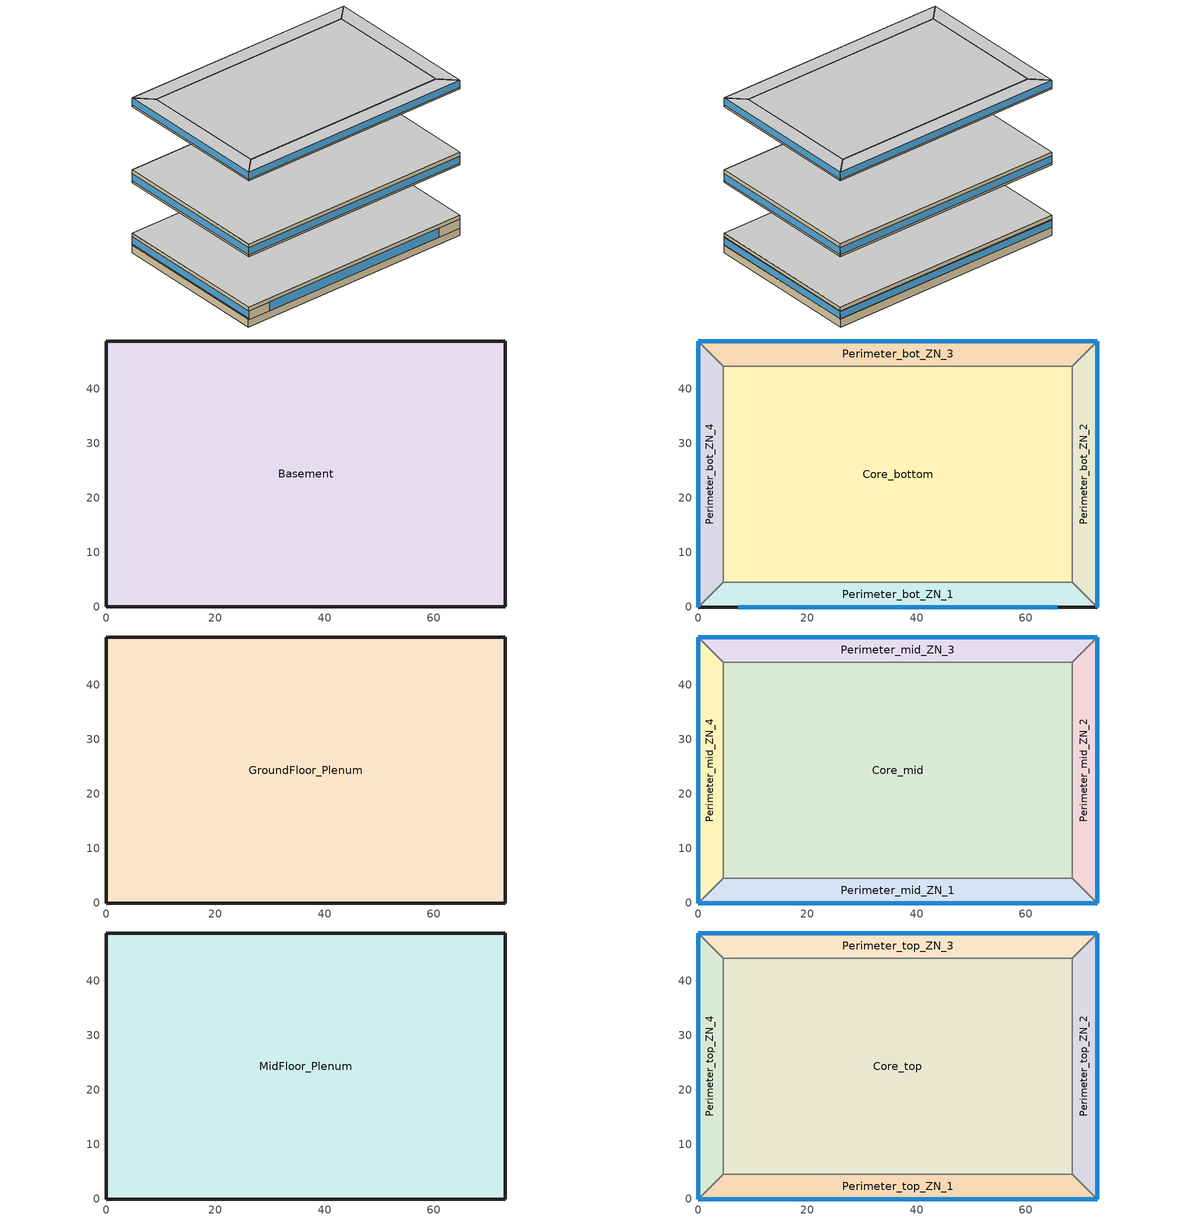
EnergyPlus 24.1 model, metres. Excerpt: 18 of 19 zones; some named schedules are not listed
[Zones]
Basement
 floor ground (ext-slab): 73.11,48.78 73.11,0.04 0,0.04 0,48.78 z-2.24
 wall ground (Underground Wall Non-res): 73.11,0.04 73.11,48.78 0,48.78 0,0.04 73.11,0.04 z-2.24:0.2
Core_bottom
 floor to Basement (INT-FLOOR-TOPSIDE): 68.53,44.16 68.53,4.57 4.57,4.57 4.57,44.16 z0
 wall to Perimeter_bot_ZN_2 (int-walls): 68.53,4.57 68.53,44.16 z0:2.74
 wall to Perimeter_bot_ZN_3 (int-walls): 68.53,44.16 4.57,44.16 z0:2.74
 wall to Perimeter_bot_ZN_1 (int-walls): 4.57,4.57 68.53,4.57 z0:2.74
 wall to Perimeter_bot_ZN_4 (int-walls): 4.57,44.16 4.57,4.57 z0:2.74
Perimeter_bot_ZN_1
 floor to Basement (INT-FLOOR-TOPSIDE): 68.53,4.57 73.11,0 0,0 4.57,4.57 z0
 wall outside (Steel Frame Non-res Ext Wall): 0,0 73.11,0 z0:2.74
 wall to Perimeter_bot_ZN_2 (int-walls): 73.11,0 68.53,4.57 z0:2.74
 wall to Perimeter_bot_ZN_4 (int-walls): 4.57,4.57 0,0 z0:2.74
 window (Window Non-res Fixed): 7.31,0 65.8,0 z0:2.74
Perimeter_bot_ZN_2
 floor to Basement (INT-FLOOR-TOPSIDE): 73.11,48.74 73.11,0 68.53,4.57 68.53,44.16 z0
 wall outside (Steel Frame Non-res Ext Wall): 73.11,0 73.11,48.74 z0:2.74
 wall to Perimeter_bot_ZN_3 (int-walls): 73.11,48.74 68.53,44.16 z0:2.74
 window (Window Non-res Fixed): 73.11,0 73.11,48.74 z0.27:2.47
Perimeter_bot_ZN_3
 floor to Basement (INT-FLOOR-TOPSIDE): 73.11,48.74 68.53,44.16 4.57,44.16 0,48.74 z0
 wall outside (Steel Frame Non-res Ext Wall): 73.11,48.74 0,48.74 z0:2.74
 wall to Perimeter_bot_ZN_4 (int-walls): 0,48.74 4.57,44.16 z0:2.74
 window (Window Non-res Fixed): 73.11,48.74 0,48.74 z0.27:2.47
Perimeter_bot_ZN_4
 floor to Basement (INT-FLOOR-TOPSIDE): 0,48.74 4.57,44.16 4.57,4.57 0,0 z0
 wall outside (Steel Frame Non-res Ext Wall): 0,48.74 0,0 z0:2.74
 window (Window Non-res Fixed): 0,48.74 0,0 z0.55:2.74
GroundFloor_Plenum
 floor to Perimeter_bot_ZN_1 (DropCeiling): 68.53,4.57 73.11,0 0,0 4.57,4.57 z2.74
 floor to Perimeter_bot_ZN_2 (DropCeiling): 73.11,48.74 73.11,0 68.53,4.57 68.53,44.16 z2.74
 floor to Perimeter_bot_ZN_3 (DropCeiling): 73.11,48.74 68.53,44.16 4.57,44.16 0,48.74 z2.74
 floor to Perimeter_bot_ZN_4 (DropCeiling): 0,48.74 4.57,44.16 4.57,4.57 0,0 z2.74
 floor to Core_bottom (DropCeiling): 68.53,44.16 68.53,4.57 4.57,4.57 4.57,44.16 z2.74
 wall outside (Steel Frame Non-res Ext Wall): 73.11,0 73.11,48.74 0,48.74 0,0 73.11,0 z2.74:3.96
 ceiling adiabatic (INT-FLOOR-UNDERSIDE): 73.11,0 73.11,48.74 0,48.74 0,0 z3.96
Core_mid
 floor adiabatic (INT-FLOOR-TOPSIDE): 68.53,44.16 68.53,4.57 4.57,4.57 4.57,44.16 z19.82
 wall to Perimeter_mid_ZN_2 (int-walls): 68.53,4.57 68.53,44.16 z19.82:22.56
 wall to Perimeter_mid_ZN_3 (int-walls): 68.53,44.16 4.57,44.16 z19.82:22.56
 wall to Perimeter_mid_ZN_1 (int-walls): 4.57,4.57 68.53,4.57 z19.82:22.56
 wall to Perimeter_mid_ZN_4 (int-walls): 4.57,44.16 4.57,4.57 z19.82:22.56
Perimeter_mid_ZN_1
 floor adiabatic (INT-FLOOR-TOPSIDE): 68.53,4.57 73.11,0 0,0 4.57,4.57 z19.82
 wall outside (Steel Frame Non-res Ext Wall): 0,0 73.11,0 z19.82:22.56
 wall to Perimeter_mid_ZN_2 (int-walls): 73.11,0 68.53,4.57 z19.82:22.56
 wall to Perimeter_mid_ZN_4 (int-walls): 4.57,4.57 0,0 z19.82:22.56
 window (Window Non-res Fixed): 0,0 73.11,0 z20.36:22.56
Perimeter_mid_ZN_2
 floor adiabatic (INT-FLOOR-TOPSIDE): 73.11,48.74 73.11,0 68.53,4.57 68.53,44.16 z19.82
 wall outside (Steel Frame Non-res Ext Wall): 73.11,0 73.11,48.74 z19.82:22.56
 wall to Perimeter_mid_ZN_3 (int-walls): 73.11,48.74 68.53,44.16 z19.82:22.56
 window (Window Non-res Fixed): 73.11,0 73.11,48.74 z20.36:22.56
Perimeter_mid_ZN_3
 floor adiabatic (INT-FLOOR-TOPSIDE): 73.11,48.74 68.53,44.16 4.57,44.16 0,48.74 z19.82
 wall outside (Steel Frame Non-res Ext Wall): 73.11,48.74 0,48.74 z19.82:22.56
 wall to Perimeter_mid_ZN_4 (int-walls): 0,48.74 4.57,44.16 z19.82:22.56
 window (Window Non-res Fixed): 73.11,48.74 0,48.74 z20.36:22.56
Perimeter_mid_ZN_4
 floor adiabatic (INT-FLOOR-TOPSIDE): 0,48.74 4.57,44.16 4.57,4.57 0,0 z19.82
 wall outside (Steel Frame Non-res Ext Wall): 0,48.74 0,0 z19.82:22.56
 window (Window Non-res Fixed): 0,48.74 0,0 z20.36:22.56
MidFloor_Plenum
 floor to Perimeter_mid_ZN_1 (DropCeiling): 68.53,4.57 73.11,0 0,0 4.57,4.57 z22.56
 floor to Perimeter_mid_ZN_2 (DropCeiling): 73.11,48.74 73.11,0 68.53,4.57 68.53,44.16 z22.56
 floor to Perimeter_mid_ZN_3 (DropCeiling): 73.11,48.74 68.53,44.16 4.57,44.16 0,48.74 z22.56
 floor to Perimeter_mid_ZN_4 (DropCeiling): 0,48.74 4.57,44.16 4.57,4.57 0,0 z22.56
 floor to Core_mid (DropCeiling): 68.53,44.16 68.53,4.57 4.57,4.57 4.57,44.16 z22.56
 wall outside (Steel Frame Non-res Ext Wall): 73.11,0 73.11,48.74 0,48.74 0,0 73.11,0 z22.56:23.78
 ceiling adiabatic (INT-FLOOR-UNDERSIDE): 73.11,0 73.11,48.74 0,48.74 0,0 z23.78
Core_top
 floor adiabatic (INT-FLOOR-TOPSIDE): 68.53,44.16 68.53,4.57 4.57,4.57 4.57,44.16 z43.6
 wall to Perimeter_top_ZN_2 (int-walls): 68.53,4.57 68.53,44.16 z43.6:46.34
 wall to Perimeter_top_ZN_3 (int-walls): 68.53,44.16 4.57,44.16 z43.6:46.34
 wall to Perimeter_top_ZN_1 (int-walls): 4.57,4.57 68.53,4.57 z43.6:46.34
 wall to Perimeter_top_ZN_4 (int-walls): 4.57,44.16 4.57,4.57 z43.6:46.34
 ceiling to TopFloor_Plenum (DropCeiling): 68.53,4.57 68.53,44.16 4.57,44.16 4.57,4.57 z46.34
Perimeter_top_ZN_1
 floor adiabatic (INT-FLOOR-TOPSIDE): 68.53,4.57 73.11,0 0,0 4.57,4.57 z43.6
 wall outside (Steel Frame Non-res Ext Wall): 0,0 73.11,0 z43.6:46.34
 wall to Perimeter_top_ZN_2 (int-walls): 73.11,0 68.53,4.57 z43.6:46.34
 wall to Perimeter_top_ZN_4 (int-walls): 4.57,4.57 0,0 z43.6:46.34
 window (Window Non-res Fixed): 0,0 73.11,0 z44.14:46.34
 ceiling to TopFloor_Plenum (DropCeiling): 73.11,0 68.53,4.57 4.57,4.57 0,0 z46.34
Perimeter_top_ZN_2
 floor adiabatic (INT-FLOOR-TOPSIDE): 73.11,48.74 73.11,0 68.53,4.57 68.53,44.16 z43.6
 wall outside (Steel Frame Non-res Ext Wall): 73.11,0 73.11,48.74 z43.6:46.34
 wall to Perimeter_top_ZN_3 (int-walls): 73.11,48.74 68.53,44.16 z43.6:46.34
 window (Window Non-res Fixed): 73.11,0 73.11,48.74 z44.14:46.34
 ceiling to TopFloor_Plenum (DropCeiling): 73.11,0 73.11,48.74 68.53,44.16 68.53,4.57 z46.34
Perimeter_top_ZN_3
 floor adiabatic (INT-FLOOR-TOPSIDE): 73.11,48.74 68.53,44.16 4.57,44.16 0,48.74 z43.6
 wall outside (Steel Frame Non-res Ext Wall): 73.11,48.74 0,48.74 z43.6:46.34
 wall to Perimeter_top_ZN_4 (int-walls): 0,48.74 4.57,44.16 z43.6:46.34
 window (Window Non-res Fixed): 73.11,48.74 0,48.74 z44.14:46.34
 ceiling to TopFloor_Plenum (DropCeiling): 68.53,44.16 73.11,48.74 0,48.74 4.57,44.16 z46.34
Perimeter_top_ZN_4
 floor adiabatic (INT-FLOOR-TOPSIDE): 0,48.74 4.57,44.16 4.57,4.57 0,0 z43.6
 wall outside (Steel Frame Non-res Ext Wall): 0,48.74 0,0 z43.6:46.34
 window (Window Non-res Fixed): 0,48.74 0,0 z44.14:46.34
 ceiling to TopFloor_Plenum (DropCeiling): 0,0 4.57,4.57 4.57,44.16 0,48.74 z46.34
[Building]
Ref Bldg Large Office Pre1980_v1.3_5.0: North Axis=0; Terrain=City; Loads Convergence Tolerance Value=0.04; Temperature Convergence Tolerance Value=0.2; Solar Distribution=FullInteriorAndExterior; Maximum Number of Warmup Days=25; Minimum Number of Warmup Days=6
[Site:Location]
USA IL-CHICAGO-OHARE: Latitude=41.77; Longitude=-87.75; Time Zone=-6; Elevation=190
[SizingPeriod:DesignDay] Day of Month=21; DryBulb Temperature Range Modifier Type=DefaultMultipliers; Humidity Condition Type=Wetbulb; Barometric Pressure=99063; Rain Indicator=No; Snow Indicator=No; Daylight Saving Time Indicator=No; Solar Model Indicator=ASHRAEClearSky; Begin Environment Reset Mode=FullResetAtBeginEnvironment
Name | Month | Day Type | Maximum DryBulb Temperature | Daily DryBulb Temperature Range | Wetbulb or DewPoint at Maximum DryBulb | Wind Speed | Wind Direction | Sky Clearness
CHICAGO Ann Clg .4% Condns WB=>MDB | 7 | SummerDesignDay | 31.2 | 10.7 | 25.5 | 5.3 | 230 | 1
CHICAGO Ann Htg 99.6% Condns DB | 1 | WinterDesignDay | -20.6 | 0 | -20.6 | 4.9 | 270 | 0
[Site:GroundTemperature:BuildingSurface]
15, 15, 15, 15, 15, 15, 15, 15, 15, 15, 15, 15
[Material] Thermal Absorptance=0.9
Name | Roughness | Thickness | Conductivity | Density | Specific Heat | Solar Absorptance | Visible Absorptance
1/2IN Gypsum | Smooth | 0.0127 | 0.16 | 784.9 | 830 | 0.92 | 0.92
8IN CONCRETE HW | Rough | 0.3032 | 1.311 | 2240 | 836.8 | 0.7 | 0.7
HW CONCRETE; MAT-CC05 4 HW CONCRETE | Rough | 0.1016 | 1.311 | 2240 | 836.8 | 0.7 | 0.7
Std AC02 | MediumSmooth | 0.0127 | 0.057 | 288 | 1339 | 0.7 | 0.2
Std Wood 6inch | MediumSmooth | 0.15 | 0.12 | 540 | 1210 | 0.7 | 0.7
Wood Siding | MediumSmooth | 0.01 | 0.11 | 544.62 | 1210 | 0.78 | 0.78
Brick Veneer | MediumRough | 0.1016 | 0.8 | 1920 | 840 | 0.7 | 0.7
Steel Frame | MediumRough | 0.001 | 0.11 | 544.62 | 1210 | 0.7 | 0.7
[Material:NoMass]
CP02 CARPET PAD: Roughness=VeryRough; Thermal Resistance=0.2165; Thermal Absorptance=0.9; Solar Absorptance=0.7; Visible Absorptance=0.8
[WindowMaterial:SimpleGlazingSystem]
NonRes Fixed Assembly Window: UFactor=2.5; Solar Heat Gain Coefficient=0.65
[Construction]
DropCeiling: Std AC02
ext-slab: HW CONCRETE, CP02 CARPET PAD
INT-FLOOR-UNDERSIDE: CP02 CARPET PAD, MAT-CC05 4 HW CONCRETE
int-walls: 1/2IN Gypsum, 1/2IN Gypsum
InteriorFurnishings: Std Wood 6inch
Steel Frame Non-res Ext Wall: Brick Veneer, Wood Siding, Steel Frame, 1/2IN Gypsum
Underground Wall Non-res: 8IN CONCRETE HW
Window Non-res Fixed: NonRes Fixed Assembly Window
INT-FLOOR-TOPSIDE: MAT-CC05 4 HW CONCRETE, CP02 CARPET PAD
[Space]
Name | Zone
Basement Space | Basement
Core_bottom Space | Core_bottom
Core_mid Space | Core_mid
Core_top Space | Core_top
GroundFloor_Plenum Space | GroundFloor_Plenum
MidFloor_Plenum Space | MidFloor_Plenum
Perimeter_bot_ZN_1 Space | Perimeter_bot_ZN_1
Perimeter_bot_ZN_2 Space | Perimeter_bot_ZN_2
Perimeter_bot_ZN_3 Space | Perimeter_bot_ZN_3
Perimeter_bot_ZN_4 Space | Perimeter_bot_ZN_4
Perimeter_mid_ZN_1 Space | Perimeter_mid_ZN_1
Perimeter_mid_ZN_2 Space | Perimeter_mid_ZN_2
Perimeter_mid_ZN_3 Space | Perimeter_mid_ZN_3
Perimeter_mid_ZN_4 Space | Perimeter_mid_ZN_4
Perimeter_top_ZN_1 Space | Perimeter_top_ZN_1
Perimeter_top_ZN_2 Space | Perimeter_top_ZN_2
Perimeter_top_ZN_3 Space | Perimeter_top_ZN_3
Perimeter_top_ZN_4 Space | Perimeter_top_ZN_4
[Zone]
Name | Multiplier | Part of Total Floor Area
Basement; Core_bottom; Core_top; Perimeter_bot_ZN_1; Perimeter_bot_ZN_2; Perimeter_bot_ZN_3; Perimeter_bot_ZN_4; Perimeter_top_ZN_1; Perimeter_top_ZN_2; Perimeter_top_ZN_3; Perimeter_top_ZN_4 | 1 | Yes
Core_mid; Perimeter_mid_ZN_1; Perimeter_mid_ZN_2; Perimeter_mid_ZN_3; Perimeter_mid_ZN_4 | 10 | Yes
GroundFloor_Plenum | 1 | No
MidFloor_Plenum | 10 | No
[InternalMass] Construction=InteriorFurnishings
Name | Zone or ZoneList | Space or SpaceList | Surface Area
Basement Internal Mass | Basement | Basement Space | 7126.212
Core_bottom Internal Mass | Core_bottom | Core_bottom Space | 5064.65
Core_mid Internal Mass | Core_mid | Core_mid Space | 5064.65
Core_top Internal Mass | Core_top | Core_top Space | 5064.65
Perimeter_bot_ZN_1 Internal Mass | Perimeter_bot_ZN_1 | Perimeter_bot_ZN_1 Space | 626.8394
Perimeter_bot_ZN_2 Internal Mass | Perimeter_bot_ZN_2 | Perimeter_bot_ZN_2 Space | 403.9503
Perimeter_bot_ZN_3 Internal Mass | Perimeter_bot_ZN_3 | Perimeter_bot_ZN_3 Space | 626.8257
Perimeter_bot_ZN_4 Internal Mass | Perimeter_bot_ZN_4 | Perimeter_bot_ZN_4 Space | 403.9503
Perimeter_mid_ZN_1 Internal Mass | Perimeter_mid_ZN_1 | Perimeter_mid_ZN_1 Space | 626.8394
Perimeter_mid_ZN_2 Internal Mass | Perimeter_mid_ZN_2 | Perimeter_mid_ZN_2 Space | 403.9503
Perimeter_mid_ZN_3 Internal Mass | Perimeter_mid_ZN_3 | Perimeter_mid_ZN_3 Space | 626.8257
Perimeter_mid_ZN_4 Internal Mass | Perimeter_mid_ZN_4 | Perimeter_mid_ZN_4 Space | 403.9503
Perimeter_top_ZN_1 Internal Mass | Perimeter_top_ZN_1 | Perimeter_top_ZN_1 Space | 626.8394
Perimeter_top_ZN_2 Internal Mass | Perimeter_top_ZN_2 | Perimeter_top_ZN_2 Space | 403.9503
Perimeter_top_ZN_3 Internal Mass | Perimeter_top_ZN_3 | Perimeter_top_ZN_3 Space | 626.8257
Perimeter_top_ZN_4 Internal Mass | Perimeter_top_ZN_4 | Perimeter_top_ZN_4 Space | 403.9503
[People] Number of People Schedule=BLDG_OCC_SCH; Number of People Calculation Method=Area/Person; Fraction Radiant=0.3; Activity Level Schedule=ACTIVITY_SCH; Enable ASHRAE 55 Comfort Warnings=No; Mean Radiant Temperature Calculation Type=EnclosureAveraged; Work Efficiency Schedule=WORK_EFF_SCH; Clothing Insulation Schedule=CLOTHING_SCH; Air Velocity Schedule=AIR_VELO_SCH; Thermal Comfort Model 1 Type=FANGER
Name | Zone or ZoneList or Space or SpaceList | Floor Area per Person
Basement People | Basement Space | 37.16
Core_bottom People | Core_bottom Space | 18.58
Core_mid People | Core_mid Space | 18.58
Core_top People | Core_top Space | 18.58
Perimeter_bot_ZN_1 People | Perimeter_bot_ZN_1 Space | 18.58
Perimeter_bot_ZN_2 People | Perimeter_bot_ZN_2 Space | 18.58
Perimeter_bot_ZN_3 People | Perimeter_bot_ZN_3 Space | 18.58
Perimeter_bot_ZN_4 People | Perimeter_bot_ZN_4 Space | 18.58
Perimeter_mid_ZN_1 People | Perimeter_mid_ZN_1 Space | 18.58
Perimeter_mid_ZN_2 People | Perimeter_mid_ZN_2 Space | 18.58
Perimeter_mid_ZN_3 People | Perimeter_mid_ZN_3 Space | 18.58
Perimeter_mid_ZN_4 People | Perimeter_mid_ZN_4 Space | 18.58
Perimeter_top_ZN_1 People | Perimeter_top_ZN_1 Space | 18.58
Perimeter_top_ZN_2 People | Perimeter_top_ZN_2 Space | 18.58
Perimeter_top_ZN_3 People | Perimeter_top_ZN_3 Space | 18.58
Perimeter_top_ZN_4 People | Perimeter_top_ZN_4 Space | 18.58
[Lights] Schedule=BLDG_LIGHT_SCH; Design Level Calculation Method=Watts/Area; Watts per Floor Area=16.14; Return Air Fraction=0; Fraction Radiant=0.7; Fraction Visible=0.2; Fraction Replaceable=1; EndUse Subcategory=General; Return Air Fraction Calculated from Plenum Temperature=No
Name | Zone or ZoneList or Space or SpaceList
Basement_Lights | Basement Space
Core_bottom_Lights | Core_bottom Space
Core_mid_Lights | Core_mid Space
Core_top_Lights | Core_top Space
Perimeter_bot_ZN_1_Lights | Perimeter_bot_ZN_1 Space
Perimeter_bot_ZN_2_Lights | Perimeter_bot_ZN_2 Space
Perimeter_bot_ZN_3_Lights | Perimeter_bot_ZN_3 Space
Perimeter_bot_ZN_4_Lights | Perimeter_bot_ZN_4 Space
Perimeter_mid_ZN_1_Lights | Perimeter_mid_ZN_1 Space
Perimeter_mid_ZN_2_Lights | Perimeter_mid_ZN_2 Space
Perimeter_mid_ZN_3_Lights | Perimeter_mid_ZN_3 Space
Perimeter_mid_ZN_4_Lights | Perimeter_mid_ZN_4 Space
Perimeter_top_ZN_1_Lights | Perimeter_top_ZN_1 Space
Perimeter_top_ZN_2_Lights | Perimeter_top_ZN_2 Space
Perimeter_top_ZN_3_Lights | Perimeter_top_ZN_3 Space
Perimeter_top_ZN_4_Lights | Perimeter_top_ZN_4 Space
[ElectricEquipment] Schedule=BLDG_EQUIP_SCH; Design Level Calculation Method=Watts/Area; Watts per Floor Area=10.76; Fraction Latent=0; Fraction Radiant=0.5; Fraction Lost=0; EndUse Subcategory=General
Name | Zone or ZoneList or Space or SpaceList
Basement_PlugMisc_Equip | Basement Space
Core_bottom_PlugMisc_Equip | Core_bottom Space
Core_mid_PlugMisc_Equip | Core_mid Space
Core_top_PlugMisc_Equip | Core_top Space
Perimeter_bot_ZN_1_PlugMisc_Equip | Perimeter_bot_ZN_1 Space
Perimeter_bot_ZN_2_PlugMisc_Equip | Perimeter_bot_ZN_2 Space
Perimeter_bot_ZN_3_PlugMisc_Equip | Perimeter_bot_ZN_3 Space
Perimeter_bot_ZN_4_PlugMisc_Equip | Perimeter_bot_ZN_4 Space
Perimeter_mid_ZN_1_PlugMisc_Equip | Perimeter_mid_ZN_1 Space
Perimeter_mid_ZN_2_PlugMisc_Equip | Perimeter_mid_ZN_2 Space
Perimeter_mid_ZN_3_PlugMisc_Equip | Perimeter_mid_ZN_3 Space
Perimeter_mid_ZN_4_PlugMisc_Equip | Perimeter_mid_ZN_4 Space
Perimeter_top_ZN_1_PlugMisc_Equip | Perimeter_top_ZN_1 Space
Perimeter_top_ZN_2_PlugMisc_Equip | Perimeter_top_ZN_2 Space
Perimeter_top_ZN_3_PlugMisc_Equip | Perimeter_top_ZN_3 Space
Perimeter_top_ZN_4_PlugMisc_Equip | Perimeter_top_ZN_4 Space
[ZoneInfiltration:DesignFlowRate] Schedule=INFIL_QUARTER_ON_SCH; Design Flow Rate Calculation Method=AirChanges/Hour; Air Changes per Hour=0.65; Constant Term Coefficient=1; Temperature Term Coefficient=0; Velocity Term Coefficient=0; Velocity Squared Term Coefficient=0
Name | Zone or ZoneList or Space or SpaceList
GroundFloor_Plenum_Infiltration | GroundFloor_Plenum Space
MidFloor_Plenum_Infiltration | MidFloor_Plenum Space
Perimeter_bot_ZN_1_Infiltration | Perimeter_bot_ZN_1 Space
Perimeter_bot_ZN_2_Infiltration | Perimeter_bot_ZN_2 Space
Perimeter_bot_ZN_3_Infiltration | Perimeter_bot_ZN_3 Space
Perimeter_bot_ZN_4_Infiltration | Perimeter_bot_ZN_4 Space
Perimeter_mid_ZN_1_Infiltration | Perimeter_mid_ZN_1 Space
Perimeter_mid_ZN_2_Infiltration | Perimeter_mid_ZN_2 Space
Perimeter_mid_ZN_3_Infiltration | Perimeter_mid_ZN_3 Space
Perimeter_mid_ZN_4_Infiltration | Perimeter_mid_ZN_4 Space
Perimeter_top_ZN_1_Infiltration | Perimeter_top_ZN_1 Space
Perimeter_top_ZN_2_Infiltration | Perimeter_top_ZN_2 Space
Perimeter_top_ZN_3_Infiltration | Perimeter_top_ZN_3 Space
Perimeter_top_ZN_4_Infiltration | Perimeter_top_ZN_4 Space
[Exterior:Lights]
Exterior Facade Lighting: Schedule=ALWAYS_ON; Design Level=61595; Control Option=AstronomicalClock; EndUse Subcategory=Exterior Facade Lighting
[Exterior:FuelEquipment]
Elevators: Fuel Use Type=Electricity; Schedule=BLDG_ELEVATORS; Design Level=244444; EndUse Subcategory=Elevators
[Sizing:Zone] Zone Cooling Design Supply Air Temperature Input Method=SupplyAirTemperature; Zone Cooling Design Supply Air Temperature=12.8; Zone Cooling Design Supply Air Temperature Difference=11.11; Zone Heating Design Supply Air Temperature Input Method=SupplyAirTemperature; Zone Heating Design Supply Air Temperature=50; Zone Heating Design Supply Air Temperature Difference=11.11; Zone Cooling Design Supply Air Humidity Ratio=0.0085; Zone Heating Design Supply Air Humidity Ratio=0.008; Cooling Design Air Flow Method=DesignDay; Cooling Design Air Flow Rate=0; Cooling Minimum Air Flow per Zone Floor Area=0.000762; Cooling Minimum Air Flow=0; Cooling Minimum Air Flow Fraction=0; Heating Design Air Flow Method=DesignDay; Heating Design Air Flow Rate=0; Heating Maximum Air Flow per Zone Floor Area=0.002032; Heating Maximum Air Flow=0.141576; Heating Maximum Air Flow Fraction=0.3; Account for Dedicated Outdoor Air System=No; Zone Load Sizing Method=Sensible Load Only No Latent Load; Zone Latent Cooling Design Supply Air Humidity Ratio Input Method=HumidityRatioDifference; Zone Cooling Design Supply Air Humidity Ratio Difference=0.005; Zone Latent Heating Design Supply Air Humidity Ratio Input Method=HumidityRatioDifference; Zone Humidification Design Supply Air Humidity Ratio Difference=0.005
Name | Design Specification Outdoor Air Object
Basement | Basement DSOA Space List
Core_bottom | Core_bottom DSOA Space List
Core_mid | Core_mid DSOA Space List
Core_top | Core_top DSOA Space List
Perimeter_bot_ZN_1 | Perimeter_bot_ZN_1 DSOA Space List
Perimeter_bot_ZN_2 | Perimeter_bot_ZN_2 DSOA Space List
Perimeter_bot_ZN_3 | Perimeter_bot_ZN_3 DSOA Space List
Perimeter_bot_ZN_4 | Perimeter_bot_ZN_4 DSOA Space List
Perimeter_mid_ZN_1 | Perimeter_mid_ZN_1 DSOA Space List
Perimeter_mid_ZN_2 | Perimeter_mid_ZN_2 DSOA Space List
Perimeter_mid_ZN_3 | Perimeter_mid_ZN_3 DSOA Space List
Perimeter_mid_ZN_4 | Perimeter_mid_ZN_4 DSOA Space List
Perimeter_top_ZN_1 | Perimeter_top_ZN_1 DSOA Space List
Perimeter_top_ZN_2 | Perimeter_top_ZN_2 DSOA Space List
Perimeter_top_ZN_3 | Perimeter_top_ZN_3 DSOA Space List
Perimeter_top_ZN_4 | Perimeter_top_ZN_4 DSOA Space List
